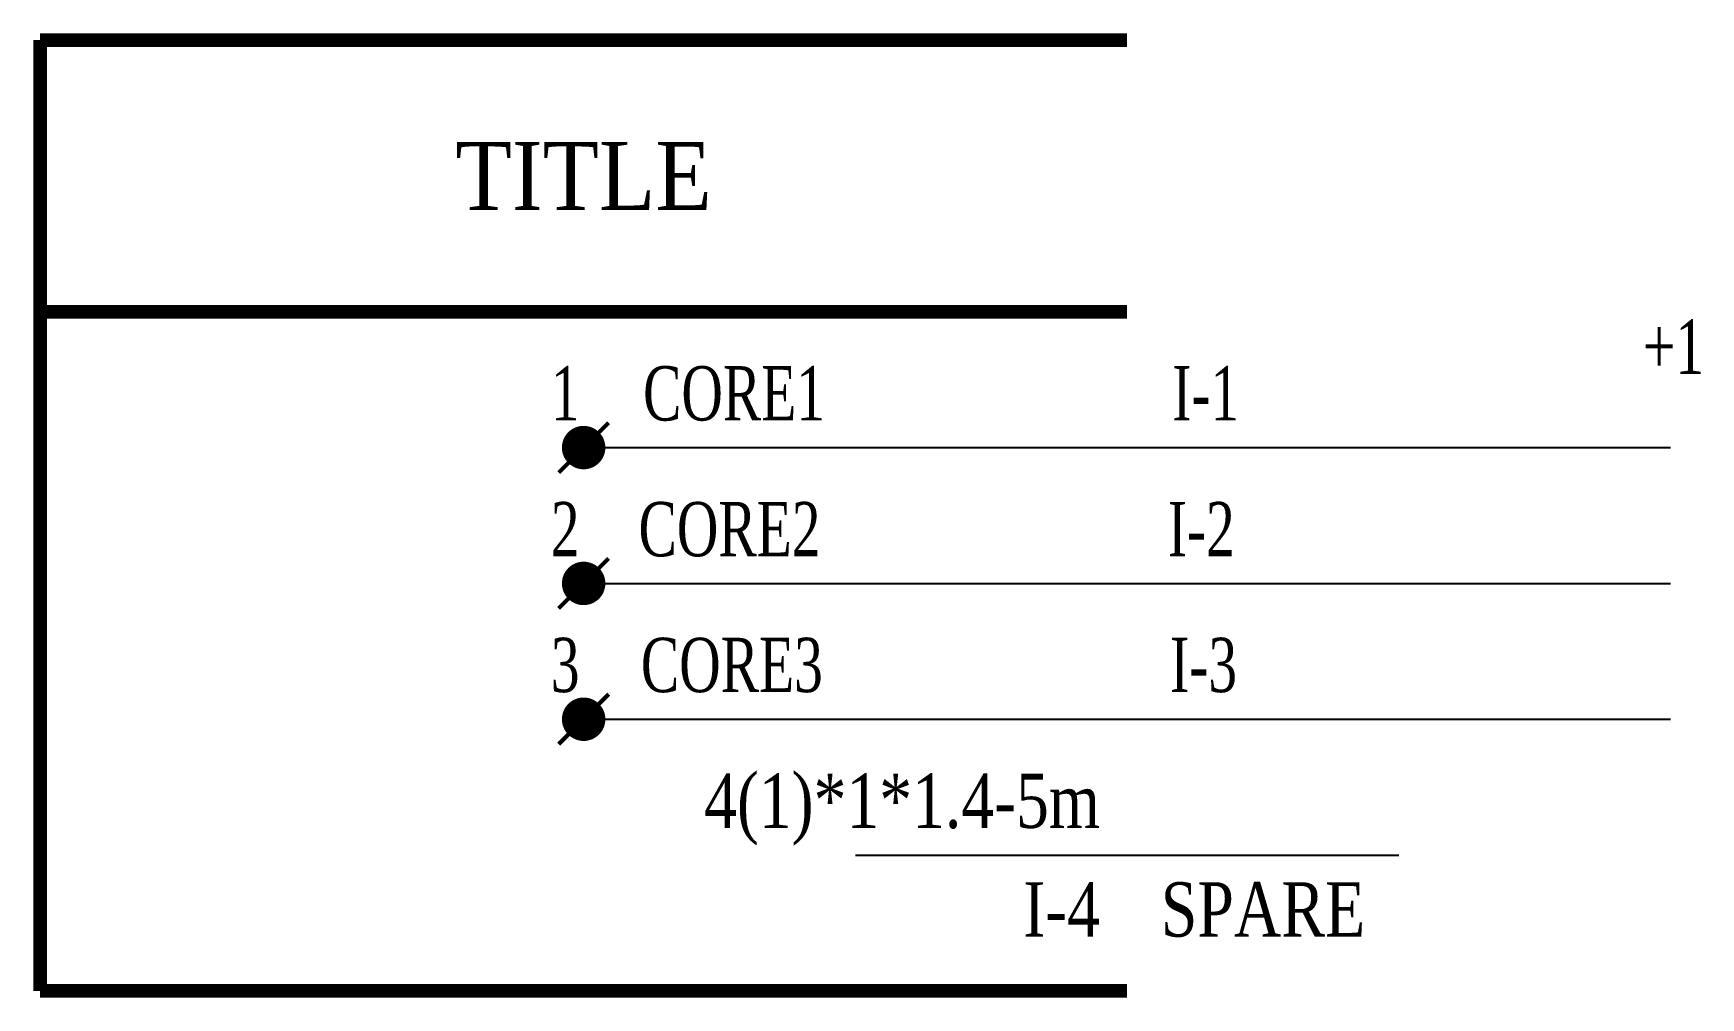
# Model space of a CAD drawing. Header units: millimetres. Extents: x -40.2 to 21.1, y -35.2 to 0.2.
import ezdxf
from ezdxf.enums import TextEntityAlignment as Align

# ---------------------------------------------------------------- set-up
doc = ezdxf.new("R2010")
doc.units = ezdxf.units.MM
doc.styles.add('CHINESE', font='TIMES.TTF', dxfattribs={"width": 0.9})

# ---------------------------------------------------------------- blocks, each defined once
blk = doc.blocks.new('W21')
at = {"const_width": 0.8}
blk.add_lwpolyline([(-0.4, 0, 1), (0.4, 0, 1)], format="xyb", close=True, dxfattribs=at)
at = {"const_width": 0.15}
for points in [[(0, 0), (0.919, 0.919)], [(0, 0), (-0.919, -0.919)]]:
    blk.add_lwpolyline(points, dxfattribs=at)
blk = doc.blocks.new('DZ')
at = {"xscale": -1, "rotation": 270}
blk.add_blockref('W21', (0, 0), dxfattribs=at)

msp = doc.modelspace()

# ---------------------------------------------------------------- linework, layer by layer
at = {"color": 0}
for p, q in [((-20, -15), (20, -15)), ((-20, -20), (20, -20)), ((-20, -25), (20, -25))]:
    msp.add_line(p, q, dxfattribs=at)
at = {"color": 3}
msp.add_line((-10, -30), (10, -30), dxfattribs=at)
at = {"color": 3, "const_width": 0.5}
for points in [[(0, 0), (-40, 0)], [(-40, 0), (-40, -10)], [(0, -10), (-40, -10)], [(-40, -10), (-40, -35)], [(0, -35), (-40, -35)]]:
    msp.add_lwpolyline(points, dxfattribs=at)

# ---------------------------------------------------------------- block references
at = {"color": 3}
for p in [(-20, -15), (-20, -20), (-20, -25)]:
    msp.add_blockref('DZ', p, dxfattribs=at)

# ---------------------------------------------------------------- texts
at = {"color": 3, "style": 'CHINESE', "width": 0.7}
for s, p in [('+1', (18.982, -12.286)), ('1', (-21.207, -14)), ('I-1', (1.661, -14)), ('2', (-21.207, -19)), ('I-2', (1.495, -19)), ('3', (-21.207, -24)), ('I-3', (1.58, -24))]:
    msp.add_text(s, height=2, dxfattribs=at).set_placement(p)
at = {"color": 3, "style": 'CHINESE', "width": 0.8}
msp.add_text('4(1)*1*1.4-5m', height=2, dxfattribs=at).set_placement((-1, -29), align=Align.RIGHT)
msp.add_text('I-4', height=2, dxfattribs=at).set_placement((-1, -31), align=Align.TOP_RIGHT)
msp.add_text('SPARE', height=2, dxfattribs=at).set_placement((5, -31), align=Align.TOP_CENTER)
at = {"color": 3, "style": 'CHINESE', "width": 0.9}
msp.add_attdef('TITLE', text='Point Machine_111A', height=2.5, dxfattribs=at).set_placement((-20, -5), align=Align.MIDDLE_CENTER)
at = {"color": 2, "style": 'CHINESE', "width": 0.7}
for tag, p, s in [('CORE1', (-17.813, -14), '111A_L1/380VAC'), ('CORE2', (-17.98, -19), '111A_L2/380VAC'), ('CORE3', (-17.894, -24), '111A_L3/380VAC')]:
    msp.add_attdef(tag, p, s, height=2, dxfattribs=at)

doc.saveas('drawing.dxf')
